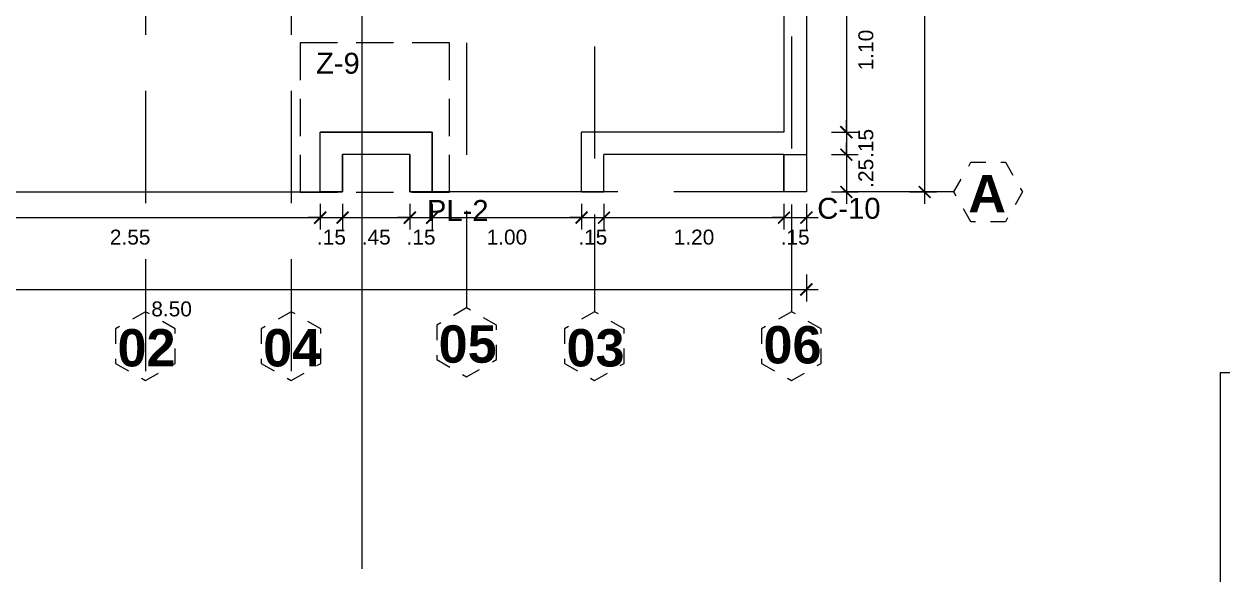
# Model space of a CAD drawing. Header units: millimetres. Extents: x -59 to 123, y 54 to 155.
# Drawn here: x 41.32 to 49.34, y 99.99 to 103.68 of the extents above; entities that cross this region are included whole.
import ezdxf

# ---------------------------------------------------------------- set-up
doc = ezdxf.new("R2010")
doc.units = ezdxf.units.MM
for name, pattern in [('ACAD_ISO02W100', [15, 12, -3]), ('CONTINUA', [0]), ('DASHED', [0.75, 0.5, -0.25]), ('RAYITAS', [0.375, 0.25, -0.125])]:
    doc.linetypes.add(name, pattern=pattern)
doc.layers.get('0').update_dxf_attribs({"lineweight": 9})
doc.layers.get('Defpoints').update_dxf_attribs({"lineweight": 0})
doc.layers.add('A-COT', color=8, linetype='Continuous')
doc.layers.add('TEXTO', color=2, linetype='Continuous')
for name, color, linetype, lineweight in [('A_mobiliario', 252, 'Continuous', 15), ('C.EMPOTRADO EN PARED Y TECHO', 210, 'Continuous', 40), ('EJES', 6, 'ACAD_ISO02W100', 5), ('muro', 5, 'Continuous', 70), ('murobajo', 7, 'Continuous', 30), ('PLUMA 2 NUEVA', 7, 'Continuous', 25), ('ZAPATAS', 3, 'Continuous', 25)]:
    doc.layers.add(name, color=color, linetype=linetype, lineweight=lineweight)
doc.styles.add('LUIS', font='arial.ttf')
doc.styles.add('STILUS', font='arial.ttf')
doc.styles.add('style1', font='arial.ttf', dxfattribs={"height": 0.1})
doc.dimstyles.new('luis1', dxfattribs={"dimtxt": 0.1, "dimasz": 0.08, "dimexe": 0.08, "dimexo": 0.08, "dimgap": 0.08, "dimtad": 2, "dimzin": 4, "dimdsep": 46, "dimtxsty": 'style1', "dimblk": 'ARCHTICK', "dimcen": 2, "dimdle": 0.08, "dimclrd": 256, "dimclre": 256, "dimclrt": 256, "dimadec": 0, "dimazin": 1, "dimtfac": 1, "dimtix": 1, "dimtmove": 0, "dimatfit": 3, "dimfxl": 1, "dimtolj": 1, "dimarcsym": 0})

# ---------------------------------------------------------------- blocks, each defined once
blk = doc.blocks.new('_ArchTick')
at = {"color": 0, "linetype": 'ByBlock', "const_width": 0.15}
blk.add_lwpolyline([(-0.5, -0.5), (0.5, 0.5)], dxfattribs=at)
blk = doc.blocks.new('*D1014')
at = {"layer": 'A-COT', "linetype": 'Continuous', "lineweight": -2, "transparency": 16777216}
for p, q in [((47.3472, 121.6317), (47.3472, 102.4717)), ((47.2472, 121.5517), (47.4272, 121.5517)), ((47.2472, 102.5517), (47.4272, 102.5517))]:
    blk.add_line(p, q, dxfattribs=at)
at = {"layer": 'Defpoints', "color": 0, "linetype": 'CONTINUA', "transparency": 16777216}
for p in [(46.5553, 121.5517), (46.5553, 102.5517), (47.3472, 102.5517)]:
    blk.add_point(p, dxfattribs=at)
at = {"layer": 'A-COT', "linetype": 'CONTINUA', "lineweight": -2, "transparency": 16777216, "xscale": 0.08, "yscale": 0.08, "zscale": 0.08}
for p, rotation in [((47.3472, 121.5517), 90), ((47.3472, 102.5517), 270)]:
    blk.add_blockref('_ArchTick', p, dxfattribs=dict(at, rotation=rotation))
at = {"layer": 'A-COT', "linetype": 'CONTINUA', "lineweight": 5, "transparency": 16777216, "insert": (47.4783, 112.0517), "char_height": 0.1, "attachment_point": 5, "rotation": 90, "style": 'style1'}
blk.add_mtext('\\A1;19.00', dxfattribs=at)
blk = doc.blocks.new('*D1017')
at = {"layer": 'A-COT', "linetype": 'Continuous', "lineweight": -2, "transparency": 16777216}
for p, q in [((38.0553, 101.9994), (38.0553, 101.8194)), ((46.5553, 101.9994), (46.5553, 101.8194)), ((37.9753, 101.8994), (46.6353, 101.8994))]:
    blk.add_line(p, q, dxfattribs=at)
at = {"layer": 'Defpoints', "color": 0, "linetype": 'CONTINUA', "transparency": 16777216}
for p in [(38.0553, 102.5517), (46.5553, 102.5517), (46.5553, 101.8994)]:
    blk.add_point(p, dxfattribs=at)
at = {"layer": 'A-COT', "linetype": 'CONTINUA', "lineweight": -2, "transparency": 16777216, "xscale": 0.08, "yscale": 0.08, "zscale": 0.08, "rotation": 180}
blk.add_blockref('_ArchTick', (38.0553, 101.8994), dxfattribs=at)
at = {"layer": 'A-COT', "linetype": 'CONTINUA', "lineweight": -2, "transparency": 16777216, "xscale": 0.08, "yscale": 0.08, "zscale": 0.08}
blk.add_blockref('_ArchTick', (46.5553, 101.8994), dxfattribs=at)
at = {"layer": 'A-COT', "linetype": 'CONTINUA', "lineweight": 5, "transparency": 16777216, "insert": (42.3053, 101.7684), "char_height": 0.1, "attachment_point": 5, "style": 'style1'}
blk.add_mtext('\\A1;8.50', dxfattribs=at)
blk = doc.blocks.new('*D1020')
at = {"layer": 'A-COT', "linetype": 'Continuous', "lineweight": -2, "transparency": 16777216}
for p, q in [((40.7553, 102.4717), (40.7553, 102.3)), ((43.3003, 102.4717), (43.3003, 102.3)), ((40.6753, 102.38), (43.3803, 102.38))]:
    blk.add_line(p, q, dxfattribs=at)
at = {"layer": 'Defpoints', "color": 0, "linetype": 'CONTINUA', "transparency": 16777216}
for p in [(40.7553, 102.5517), (43.3003, 102.5517), (43.3003, 102.38)]:
    blk.add_point(p, dxfattribs=at)
at = {"layer": 'A-COT', "linetype": 'CONTINUA', "lineweight": -2, "transparency": 16777216, "xscale": 0.08, "yscale": 0.08, "zscale": 0.08, "rotation": 180}
blk.add_blockref('_ArchTick', (40.7553, 102.38), dxfattribs=at)
at = {"layer": 'A-COT', "linetype": 'CONTINUA', "lineweight": -2, "transparency": 16777216, "xscale": 0.08, "yscale": 0.08, "zscale": 0.08}
blk.add_blockref('_ArchTick', (43.3003, 102.38), dxfattribs=at)
at = {"layer": 'A-COT', "linetype": 'CONTINUA', "lineweight": 5, "transparency": 16777216, "insert": (42.0278, 102.249), "char_height": 0.1, "attachment_point": 5, "style": 'style1'}
blk.add_mtext('\\A1;2.55', dxfattribs=at)
blk = doc.blocks.new('*D1021')
at = {"layer": 'A-COT', "linetype": 'Continuous', "lineweight": -2, "transparency": 16777216}
for p, q in [((43.3003, 102.4717), (43.3003, 102.3)), ((43.4503, 102.4717), (43.4503, 102.3)), ((43.3003, 102.38), (43.2203, 102.38)), ((43.3003, 102.38), (43.4503, 102.38)), ((43.4503, 102.38), (43.5303, 102.38))]:
    blk.add_line(p, q, dxfattribs=at)
at = {"layer": 'Defpoints', "color": 0, "linetype": 'CONTINUA', "transparency": 16777216}
for p in [(43.3003, 102.5517), (43.4503, 102.5517), (43.4503, 102.38)]:
    blk.add_point(p, dxfattribs=at)
at = {"layer": 'A-COT', "linetype": 'CONTINUA', "lineweight": -2, "transparency": 16777216, "xscale": 0.08, "yscale": 0.08, "zscale": 0.08}
blk.add_blockref('_ArchTick', (43.3003, 102.38), dxfattribs=at)
at = {"layer": 'A-COT', "linetype": 'CONTINUA', "lineweight": -2, "transparency": 16777216, "xscale": 0.08, "yscale": 0.08, "zscale": 0.08, "rotation": 180}
blk.add_blockref('_ArchTick', (43.4503, 102.38), dxfattribs=at)
at = {"layer": 'A-COT', "linetype": 'CONTINUA', "lineweight": 5, "transparency": 16777216, "insert": (43.3753, 102.249), "char_height": 0.1, "attachment_point": 5, "style": 'style1'}
blk.add_mtext('\\A1;.15', dxfattribs=at)
blk = doc.blocks.new('*D1022')
at = {"layer": 'A-COT', "linetype": 'Continuous', "lineweight": -2, "transparency": 16777216}
for p, q in [((43.4503, 102.4717), (43.4503, 102.3)), ((43.9003, 102.4717), (43.9003, 102.3)), ((43.3703, 102.38), (43.9803, 102.38))]:
    blk.add_line(p, q, dxfattribs=at)
at = {"layer": 'Defpoints', "color": 0, "linetype": 'CONTINUA', "transparency": 16777216}
for p in [(43.4503, 102.5517), (43.9003, 102.5517), (43.9003, 102.38)]:
    blk.add_point(p, dxfattribs=at)
at = {"layer": 'A-COT', "linetype": 'CONTINUA', "lineweight": -2, "transparency": 16777216, "xscale": 0.08, "yscale": 0.08, "zscale": 0.08, "rotation": 180}
blk.add_blockref('_ArchTick', (43.4503, 102.38), dxfattribs=at)
at = {"layer": 'A-COT', "linetype": 'CONTINUA', "lineweight": -2, "transparency": 16777216, "xscale": 0.08, "yscale": 0.08, "zscale": 0.08}
blk.add_blockref('_ArchTick', (43.9003, 102.38), dxfattribs=at)
at = {"layer": 'A-COT', "linetype": 'CONTINUA', "lineweight": 5, "transparency": 16777216, "insert": (43.6753, 102.2492), "char_height": 0.1, "attachment_point": 5, "style": 'style1'}
blk.add_mtext('\\A1;.45', dxfattribs=at)
blk = doc.blocks.new('*D1023')
at = {"layer": 'A-COT', "linetype": 'Continuous', "lineweight": -2, "transparency": 16777216}
for p, q in [((43.9003, 102.4717), (43.9003, 102.3)), ((44.0503, 102.4717), (44.0503, 102.3)), ((43.9003, 102.38), (43.8203, 102.38)), ((43.9003, 102.38), (44.0503, 102.38)), ((44.0503, 102.38), (44.1303, 102.38))]:
    blk.add_line(p, q, dxfattribs=at)
at = {"layer": 'Defpoints', "color": 0, "linetype": 'CONTINUA', "transparency": 16777216}
for p in [(43.9003, 102.5517), (44.0503, 102.5517), (44.0503, 102.38)]:
    blk.add_point(p, dxfattribs=at)
at = {"layer": 'A-COT', "linetype": 'CONTINUA', "lineweight": -2, "transparency": 16777216, "xscale": 0.08, "yscale": 0.08, "zscale": 0.08}
blk.add_blockref('_ArchTick', (43.9003, 102.38), dxfattribs=at)
at = {"layer": 'A-COT', "linetype": 'CONTINUA', "lineweight": -2, "transparency": 16777216, "xscale": 0.08, "yscale": 0.08, "zscale": 0.08, "rotation": 180}
blk.add_blockref('_ArchTick', (44.0503, 102.38), dxfattribs=at)
at = {"layer": 'A-COT', "linetype": 'CONTINUA', "lineweight": 5, "transparency": 16777216, "insert": (43.9753, 102.249), "char_height": 0.1, "attachment_point": 5, "style": 'style1'}
blk.add_mtext('\\A1;.15', dxfattribs=at)
blk = doc.blocks.new('*D1024')
at = {"layer": 'A-COT', "linetype": 'Continuous', "lineweight": -2, "transparency": 16777216}
for p, q in [((44.0503, 102.4717), (44.0503, 102.3)), ((45.0503, 102.4717), (45.0503, 102.3)), ((43.9703, 102.38), (45.1303, 102.38))]:
    blk.add_line(p, q, dxfattribs=at)
at = {"layer": 'Defpoints', "color": 0, "linetype": 'CONTINUA', "transparency": 16777216}
for p in [(44.0503, 102.5517), (45.0503, 102.5517), (45.0503, 102.38)]:
    blk.add_point(p, dxfattribs=at)
at = {"layer": 'A-COT', "linetype": 'CONTINUA', "lineweight": -2, "transparency": 16777216, "xscale": 0.08, "yscale": 0.08, "zscale": 0.08, "rotation": 180}
blk.add_blockref('_ArchTick', (44.0503, 102.38), dxfattribs=at)
at = {"layer": 'A-COT', "linetype": 'CONTINUA', "lineweight": -2, "transparency": 16777216, "xscale": 0.08, "yscale": 0.08, "zscale": 0.08}
blk.add_blockref('_ArchTick', (45.0503, 102.38), dxfattribs=at)
at = {"layer": 'A-COT', "linetype": 'CONTINUA', "lineweight": 5, "transparency": 16777216, "insert": (44.5503, 102.249), "char_height": 0.1, "attachment_point": 5, "style": 'style1'}
blk.add_mtext('\\A1;1.00', dxfattribs=at)
blk = doc.blocks.new('*D1025')
at = {"layer": 'A-COT', "linetype": 'Continuous', "lineweight": -2, "transparency": 16777216}
for p, q in [((45.0503, 102.4717), (45.0503, 102.3)), ((45.2003, 102.4717), (45.2003, 102.3)), ((45.0503, 102.38), (44.9703, 102.38)), ((45.0503, 102.38), (45.2003, 102.38)), ((45.2003, 102.38), (45.2803, 102.38))]:
    blk.add_line(p, q, dxfattribs=at)
at = {"layer": 'Defpoints', "color": 0, "linetype": 'CONTINUA', "transparency": 16777216}
for p in [(45.0503, 102.5517), (45.2003, 102.5517), (45.2003, 102.38)]:
    blk.add_point(p, dxfattribs=at)
at = {"layer": 'A-COT', "linetype": 'CONTINUA', "lineweight": -2, "transparency": 16777216, "xscale": 0.08, "yscale": 0.08, "zscale": 0.08}
blk.add_blockref('_ArchTick', (45.0503, 102.38), dxfattribs=at)
at = {"layer": 'A-COT', "linetype": 'CONTINUA', "lineweight": -2, "transparency": 16777216, "xscale": 0.08, "yscale": 0.08, "zscale": 0.08, "rotation": 180}
blk.add_blockref('_ArchTick', (45.2003, 102.38), dxfattribs=at)
at = {"layer": 'A-COT', "linetype": 'CONTINUA', "lineweight": 5, "transparency": 16777216, "insert": (45.1253, 102.249), "char_height": 0.1, "attachment_point": 5, "style": 'style1'}
blk.add_mtext('\\A1;.15', dxfattribs=at)
blk = doc.blocks.new('*D1026')
at = {"layer": 'A-COT', "linetype": 'Continuous', "lineweight": -2, "transparency": 16777216}
for p, q in [((45.2003, 102.4717), (45.2003, 102.3)), ((46.4053, 102.4717), (46.4053, 102.3)), ((45.1203, 102.38), (46.4853, 102.38))]:
    blk.add_line(p, q, dxfattribs=at)
at = {"layer": 'Defpoints', "color": 0, "linetype": 'CONTINUA', "transparency": 16777216}
for p in [(45.2003, 102.5517), (46.4053, 102.5517), (46.4053, 102.38)]:
    blk.add_point(p, dxfattribs=at)
at = {"layer": 'A-COT', "linetype": 'CONTINUA', "lineweight": -2, "transparency": 16777216, "xscale": 0.08, "yscale": 0.08, "zscale": 0.08, "rotation": 180}
blk.add_blockref('_ArchTick', (45.2003, 102.38), dxfattribs=at)
at = {"layer": 'A-COT', "linetype": 'CONTINUA', "lineweight": -2, "transparency": 16777216, "xscale": 0.08, "yscale": 0.08, "zscale": 0.08}
blk.add_blockref('_ArchTick', (46.4053, 102.38), dxfattribs=at)
at = {"layer": 'A-COT', "linetype": 'CONTINUA', "lineweight": 5, "transparency": 16777216, "insert": (45.8028, 102.249), "char_height": 0.1, "attachment_point": 5, "style": 'style1'}
blk.add_mtext('\\A1;1.20', dxfattribs=at)
blk = doc.blocks.new('*D1027')
at = {"layer": 'A-COT', "linetype": 'Continuous', "lineweight": -2, "transparency": 16777216}
for p, q in [((46.4053, 102.4717), (46.4053, 102.3)), ((46.5553, 102.4717), (46.5553, 102.3)), ((46.4053, 102.38), (46.3253, 102.38)), ((46.4053, 102.38), (46.5553, 102.38)), ((46.5553, 102.38), (46.6353, 102.38))]:
    blk.add_line(p, q, dxfattribs=at)
at = {"layer": 'Defpoints', "color": 0, "linetype": 'CONTINUA', "transparency": 16777216}
for p in [(46.4053, 102.5517), (46.5553, 102.5517), (46.5553, 102.38)]:
    blk.add_point(p, dxfattribs=at)
at = {"layer": 'A-COT', "linetype": 'CONTINUA', "lineweight": -2, "transparency": 16777216, "xscale": 0.08, "yscale": 0.08, "zscale": 0.08}
blk.add_blockref('_ArchTick', (46.4053, 102.38), dxfattribs=at)
at = {"layer": 'A-COT', "linetype": 'CONTINUA', "lineweight": -2, "transparency": 16777216, "xscale": 0.08, "yscale": 0.08, "zscale": 0.08, "rotation": 180}
blk.add_blockref('_ArchTick', (46.5553, 102.38), dxfattribs=at)
at = {"layer": 'A-COT', "linetype": 'CONTINUA', "lineweight": 5, "transparency": 16777216, "insert": (46.4803, 102.249), "char_height": 0.1, "attachment_point": 5, "style": 'style1'}
blk.add_mtext('\\A1;.15', dxfattribs=at)
blk = doc.blocks.new('*D1041')
at = {"layer": 'A-COT', "linetype": 'Continuous', "lineweight": -2, "transparency": 16777216}
for p, q in [((46.8229, 104.1317), (46.8229, 102.8717)), ((46.7229, 104.0517), (46.9029, 104.0517)), ((46.7229, 102.9517), (46.9029, 102.9517))]:
    blk.add_line(p, q, dxfattribs=at)
at = {"layer": 'Defpoints', "color": 0, "linetype": 'CONTINUA', "transparency": 16777216}
for p in [(46.4053, 104.0517), (46.4053, 102.9517), (46.8229, 102.9517)]:
    blk.add_point(p, dxfattribs=at)
at = {"layer": 'A-COT', "linetype": 'CONTINUA', "lineweight": -2, "transparency": 16777216, "xscale": 0.08, "yscale": 0.08, "zscale": 0.08}
for p, rotation in [((46.8229, 104.0517), 90), ((46.8229, 102.9517), 270)]:
    blk.add_blockref('_ArchTick', p, dxfattribs=dict(at, rotation=rotation))
at = {"layer": 'A-COT', "linetype": 'CONTINUA', "lineweight": 5, "transparency": 16777216, "insert": (46.954, 103.5017), "char_height": 0.1, "attachment_point": 5, "rotation": 90, "style": 'style1'}
blk.add_mtext('\\A1;1.10', dxfattribs=at)
blk = doc.blocks.new('*D1042')
at = {"layer": 'A-COT', "linetype": 'Continuous', "lineweight": -2, "transparency": 16777216}
for p, q in [((46.8229, 102.9517), (46.8229, 103.0317)), ((46.7229, 102.9517), (46.9029, 102.9517)), ((46.8229, 102.9517), (46.8229, 102.8017)), ((46.7229, 102.8017), (46.9029, 102.8017)), ((46.8229, 102.8017), (46.8229, 102.7217))]:
    blk.add_line(p, q, dxfattribs=at)
at = {"layer": 'Defpoints', "color": 0, "linetype": 'CONTINUA', "transparency": 16777216}
for p in [(46.4053, 102.9517), (46.4053, 102.8017), (46.8229, 102.8017)]:
    blk.add_point(p, dxfattribs=at)
at = {"layer": 'A-COT', "linetype": 'CONTINUA', "lineweight": -2, "transparency": 16777216, "xscale": 0.08, "yscale": 0.08, "zscale": 0.08}
for p, rotation in [((46.8229, 102.9517), 270), ((46.8229, 102.8017), 90)]:
    blk.add_blockref('_ArchTick', p, dxfattribs=dict(at, rotation=rotation))
at = {"layer": 'A-COT', "linetype": 'CONTINUA', "lineweight": 5, "transparency": 16777216, "insert": (46.954, 102.8767), "char_height": 0.1, "attachment_point": 5, "rotation": 90, "style": 'style1'}
blk.add_mtext('\\A1;.15', dxfattribs=at)
blk = doc.blocks.new('*D1043')
at = {"layer": 'A-COT', "linetype": 'Continuous', "lineweight": -2, "transparency": 16777216}
for p, q in [((46.8229, 102.8017), (46.8229, 102.8817)), ((46.7229, 102.8017), (46.9029, 102.8017)), ((46.8229, 102.8017), (46.8229, 102.5517)), ((46.7229, 102.5517), (46.9029, 102.5517)), ((46.8229, 102.5517), (46.8229, 102.4717))]:
    blk.add_line(p, q, dxfattribs=at)
at = {"layer": 'Defpoints', "color": 0, "linetype": 'CONTINUA', "transparency": 16777216}
for p in [(46.4053, 102.8017), (46.5553, 102.5517), (46.8229, 102.5517)]:
    blk.add_point(p, dxfattribs=at)
at = {"layer": 'A-COT', "linetype": 'CONTINUA', "lineweight": -2, "transparency": 16777216, "xscale": 0.08, "yscale": 0.08, "zscale": 0.08}
for p, rotation in [((46.8229, 102.8017), 270), ((46.8229, 102.5517), 90)]:
    blk.add_blockref('_ArchTick', p, dxfattribs=dict(at, rotation=rotation))
at = {"layer": 'A-COT', "linetype": 'CONTINUA', "lineweight": 5, "transparency": 16777216, "insert": (46.954, 102.6767), "char_height": 0.1, "attachment_point": 5, "rotation": 90, "style": 'style1'}
blk.add_mtext('\\A1;.25', dxfattribs=at)

msp = doc.modelspace()

# ---------------------------------------------------------------- linework, layer by layer
at = {"layer": 'A_mobiliario', "color": 6, "lineweight": 5}
msp.add_lwpolyline([(43.3003, 102.5517), (43.3003, 102.9517), (44.0503, 102.9517), (44.0503, 102.5517), (43.9003, 102.5517), (43.9003, 102.8017), (43.4503, 102.8017), (43.4503, 102.5517), (43.3003, 102.5517)], dxfattribs=at)
msp.add_lwpolyline([(46.5553, 102.8017), (46.5553, 102.5517), (46.4053, 102.5517), (46.4053, 102.8017)], close=True, dxfattribs=at)
at = {"layer": 'C.EMPOTRADO EN PARED Y TECHO', "linetype": 'CONTINUA', "lineweight": 5}
msp.add_line((43.5803, 100.0285), (43.5803, 122.411), dxfattribs=at)
at = {"layer": 'EJES', "linetype": 'DASHED', "lineweight": 5, "ltscale": 1.5}
for p, q in [((42.1303, 122.3529), (42.1303, 101.1941)), ((43.1053, 122.3529), (43.1053, 101.1941)), ((44.2803, 117.0501), (44.2803, 101.7755)), ((45.1363, 117.0251), (45.1363, 101.7505)), ((46.4553, 113.7183), (46.4553, 101.7505)), ((47.5419, 102.5517), (44.2852, 102.5517))]:
    msp.add_line(p, q, dxfattribs=at)
at = {"layer": 'EJES', "lineweight": 5, "ltscale": 0.003}
for points in [[(47.6572, 102.3521), (47.5419, 102.5517), (47.6572, 102.7513), (47.8877, 102.7513), (48.003, 102.5517), (47.8877, 102.3521)], [(42.3299, 101.6352), (42.1303, 101.7505), (41.9307, 101.6352), (41.9307, 101.4047), (42.1303, 101.2894), (42.3299, 101.4047)], [(43.3049, 101.6352), (43.1053, 101.7505), (42.9057, 101.6352), (42.9057, 101.4047), (43.1053, 101.2894), (43.3049, 101.4047)], [(44.4799, 101.6602), (44.2803, 101.7755), (44.0807, 101.6602), (44.0807, 101.4297), (44.2803, 101.3144), (44.4799, 101.4297)], [(45.3359, 101.6352), (45.1363, 101.7505), (44.9367, 101.6352), (44.9367, 101.4047), (45.1363, 101.2894), (45.3359, 101.4047)], [(46.6549, 101.6352), (46.4553, 101.7505), (46.2557, 101.6352), (46.2557, 101.4047), (46.4553, 101.2894), (46.6549, 101.4047)]]:
    msp.add_lwpolyline(points, close=True, dxfattribs=at)
at = {"layer": 'muro', "color": 251, "lineweight": 5, "ltscale": 0.25}
for p, q in [((46.4053, 104.0517), (46.4053, 102.9517)), ((46.5553, 104.0517), (46.5553, 102.5517)), ((45.0503, 102.5517), (45.0503, 102.9517)), ((46.4053, 102.9517), (45.0503, 102.9517)), ((45.2003, 102.5517), (45.2003, 102.8017)), ((46.4053, 102.8017), (45.2003, 102.8017)), ((40.7553, 102.5517), (43.3003, 102.5517)), ((45.0503, 102.5517), (44.0503, 102.5517)), ((45.0503, 102.5517), (45.2003, 102.5517))]:
    msp.add_line(p, q, dxfattribs=at)
at = {"layer": 'murobajo', "lineweight": 5}
for p, q in [((43.3003, 102.5517), (43.3003, 102.9517)), ((44.0503, 102.9517), (43.3003, 102.9517)), ((44.0503, 102.9517), (43.9003, 102.9517)), ((44.0503, 102.5517), (44.0503, 102.9517)), ((43.4503, 102.5517), (43.4503, 102.8017)), ((43.9003, 102.8017), (43.4503, 102.8017)), ((43.9003, 102.8017), (43.9003, 102.5517)), ((46.4053, 102.8017), (46.4053, 102.5517)), ((43.3003, 102.5517), (43.4503, 102.5517)), ((43.9003, 102.5517), (44.0503, 102.5517)), ((46.5553, 102.5517), (46.4053, 102.5517))]:
    msp.add_line(p, q, dxfattribs=at)
at = {"layer": 'PLUMA 2 NUEVA', "color": 0, "linetype": 'Continuous', "lineweight": 5, "ltscale": 0.01}
for p, q in [((51.2887, 101.3416), (49.3253, 101.3416)), ((50.9648, 101.3416), (49.3253, 101.3416)), ((49.3253, 101.3416), (49.3253, 97.3616))]:
    msp.add_line(p, q, dxfattribs=at)
at = {"layer": 'ZAPATAS', "linetype": 'RAYITAS', "lineweight": 5}
msp.add_lwpolyline([(43.1651, 102.5504), (44.1651, 102.5504), (44.1651, 103.5504), (43.1651, 103.5504)], close=True, dxfattribs=at)

# ---------------------------------------------------------------- texts
at = {"layer": 'EJES', "lineweight": 5, "char_height": 0.25, "width": 0.015384, "attachment_point": 2, "style": 'STILUS'}
for s, insert in [('{\\fArial|b1|i0|c0|p34;A}', (47.7654, 102.6658)), ('{\\fArial|b1|i0|c0|p34;02}', (42.1374, 101.634)), ('{\\fArial|b1|i0|c0|p34;04}', (43.1124, 101.634)), ('{\\fArial|b1|i0|c0|p34;05}', (44.2874, 101.659)), ('{\\fArial|b1|i0|c0|p34;03}', (45.1434, 101.634)), ('{\\fArial|b1|i0|c0|p34;06}', (46.4624, 101.654))]:
    msp.add_mtext(s, dxfattribs=dict(at, insert=insert))
at = {"layer": 'TEXTO', "lineweight": 5, "style": 'LUIS'}
for s, p in [('Z-9', (43.2719, 103.3434)), ('C-10', (46.6281, 102.3724)), ('PL-2', (44.0146, 102.3582))]:
    msp.add_text(s, height=0.14, dxfattribs=at).set_placement(p)

# ---------------------------------------------------------------- dimensions: what is measured, and where the dimension line sits
at = {"layer": 'A-COT', "linetype": 'CONTINUA', "lineweight": 5}
for base, p1, p2, override, picture, middle in [((47.3472, 102.5517), (46.5553, 121.5517), (46.5553, 102.5517), {"dimfxl": 0.1, "dimfxlon": 1, "dimarcsym": 2}, '*D1014', (47.4783, 112.0517)), ((46.8229, 102.9517), (46.4053, 104.0517), (46.4053, 102.9517), {"dimtmove": 1, "dimfxl": 0.1, "dimfxlon": 1, "dimarcsym": 2}, '*D1041', (46.954, 103.5017)), ((46.8229, 102.8017), (46.4053, 102.9517), (46.4053, 102.8017), {"dimtmove": 1, "dimfxl": 0.1, "dimfxlon": 1, "dimarcsym": 2}, '*D1042', (46.954, 102.8767)), ((46.8229, 102.5517), (46.4053, 102.8017), (46.5553, 102.5517), {"dimtmove": 1, "dimfxl": 0.1, "dimfxlon": 1, "dimarcsym": 2}, '*D1043', (46.954, 102.6767))]:
    dim = msp.add_linear_dim(base=base, p1=p1, p2=p2, angle=90, dimstyle='luis1', override=override, dxfattribs=at)
    dim.commit()
    dim.dimension.update_dxf_attribs({"geometry": picture, "text_midpoint": middle})
for base, p1, p2, override, picture, middle in [((46.5553, 101.8994), (38.0553, 102.5517), (46.5553, 102.5517), {"dimfxl": 0.1, "dimfxlon": 1, "dimarcsym": 2}, '*D1017', (42.3053, 101.7684)), ((43.30029351, 102.38003869), (40.7552935, 102.55169066), (43.30029351, 102.55169066), {"dimtmove": 1, "dimfxl": 0.1, "dimfxlon": 1, "dimarcsym": 2}, '*D1020', (42.0277935, 102.24898139)), ((43.4503, 102.38), (43.3003, 102.5517), (43.4503, 102.5517), {"dimtmove": 1, "dimfxl": 0.1, "dimfxlon": 1, "dimarcsym": 2}, '*D1021', (43.3753, 102.249)), ((43.9003, 102.38), (43.4503, 102.5517), (43.9003, 102.5517), {"dimtmove": 1, "dimfxl": 0.1, "dimfxlon": 1, "dimarcsym": 2}, '*D1022', (43.6753, 102.2492)), ((44.0503, 102.38), (43.9003, 102.5517), (44.0503, 102.5517), {"dimtmove": 1, "dimfxl": 0.1, "dimfxlon": 1, "dimarcsym": 2}, '*D1023', (43.9753, 102.249)), ((45.0503, 102.38), (44.0503, 102.5517), (45.0503, 102.5517), {"dimtmove": 1, "dimfxl": 0.1, "dimfxlon": 1, "dimarcsym": 2}, '*D1024', (44.5503, 102.249)), ((45.2003, 102.38), (45.0503, 102.5517), (45.2003, 102.5517), {"dimtmove": 1, "dimfxl": 0.1, "dimfxlon": 1, "dimarcsym": 2}, '*D1025', (45.1253, 102.249)), ((46.4052935, 102.38003869), (45.20029351, 102.55169066), (46.4052935, 102.55169066), {"dimtmove": 1, "dimfxl": 0.1, "dimfxlon": 1, "dimarcsym": 2}, '*D1026', (45.80279351, 102.24898139)), ((46.5553, 102.38), (46.4053, 102.5517), (46.5553, 102.5517), {"dimtmove": 1, "dimfxl": 0.1, "dimfxlon": 1, "dimarcsym": 2}, '*D1027', (46.4803, 102.249))]:
    dim = msp.add_linear_dim(base=base, p1=p1, p2=p2, dimstyle='luis1', override=override, dxfattribs=at)
    dim.commit()
    dim.dimension.update_dxf_attribs({"geometry": picture, "text_midpoint": middle})

doc.saveas('drawing.dxf')
